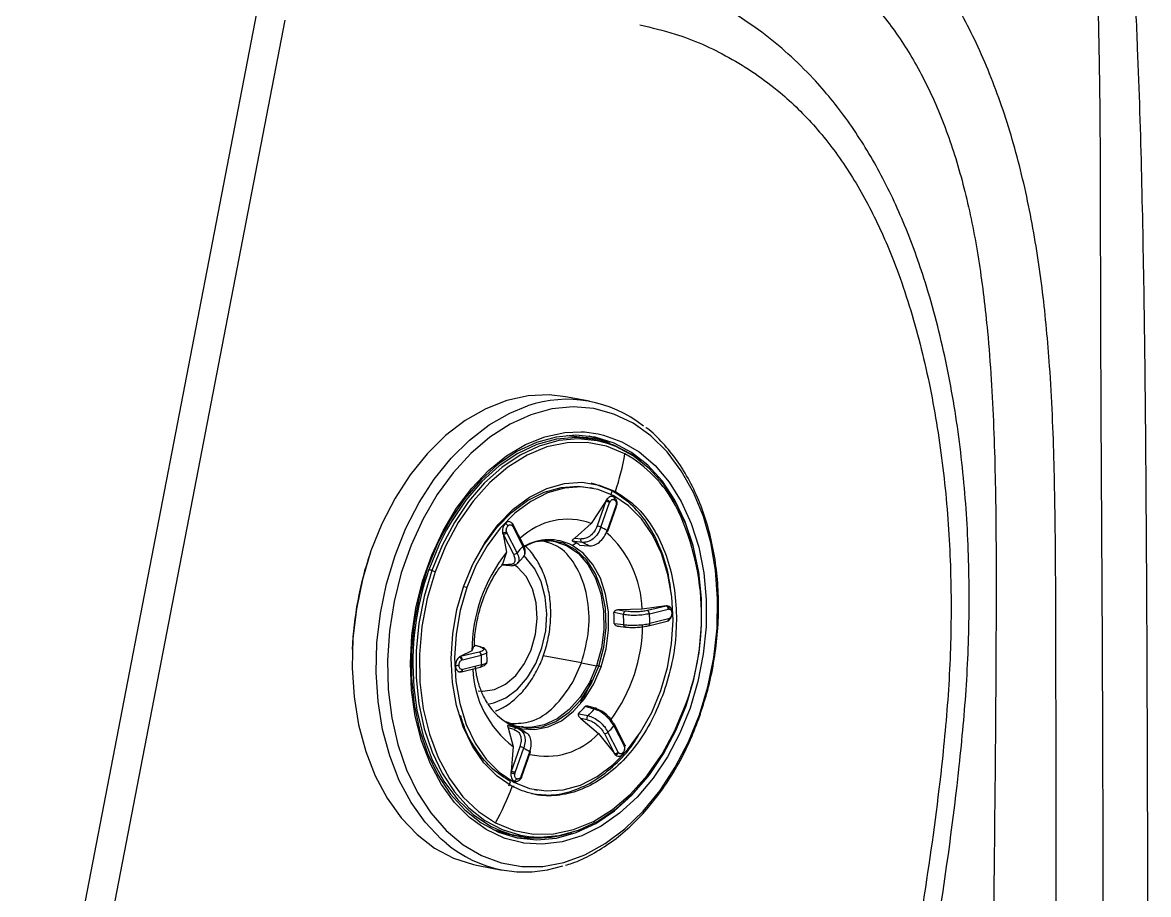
# Model space of a CAD drawing. Extents: x 939 to 1039, y 781 to 934.
# Drawn here: x 944.764 to 948.995, y 848.522 to 851.801 of the extents above; entities that cross this region are included whole.
import ezdxf

# ---------------------------------------------------------------- set-up
doc = ezdxf.new("R2010")
doc.units = 0
doc.header["$MEASUREMENT"] = 0
doc.layers.add('1', color=4, linetype='Continuous')

# ---------------------------------------------------------------- blocks, each defined once
blk = doc.blocks.new('Envoy')
at = {"layer": '1', "color": 3, "linetype": 'Continuous', "lineweight": 25}
for p, q in [((6.989, 52.6609), (6.1098, 48.1066)), ((6.2212, 48.0997), (7.0966, 52.6351)), ((8.24, 51.2025), (8.1498, 51.2192)), ((8.2604, 51.0595), (8.2283, 51.0658)), ((8.2558, 50.8742), (8.2435, 50.8768)), ((8.3381, 50.8629), (8.3256, 50.8652)), ((8.3017, 50.8264), (8.2472, 50.7428)), ((8.3022, 50.8263), (8.2697, 50.7335)), ((8.2837, 50.7286), (8.3162, 50.8214)), ((8.3017, 50.8264), (8.3022, 50.8263)), ((8.3367, 50.8381), (8.3311, 50.8426)), ((8.3397, 50.8088), (8.3072, 50.716)), ((8.3098, 50.7139), (8.3423, 50.8067)), ((7.9924, 50.6626), (7.9542, 50.738)), ((8.2472, 50.7428), (8.1851, 50.6881)), ((7.9157, 50.7026), (7.9285, 50.6347)), ((7.9157, 50.7026), (7.9162, 50.7025)), ((7.9162, 50.7025), (7.9544, 50.6272)), ((7.9681, 50.6326), (7.9299, 50.708)), ((7.9522, 50.7318), (7.9904, 50.6564)), ((7.993, 50.6554), (8.0226, 50.6684)), ((8.0888, 50.6786), (8.1036, 50.6768)), ((8.2128, 50.6715), (8.1772, 50.6758)), ((8.1851, 50.6881), (8.2089, 50.6852)), ((8.2035, 50.6618), (8.2375, 50.6584)), ((7.9285, 50.6347), (7.914, 50.5903)), ((7.9694, 50.5926), (7.9929, 50.6177)), ((7.9913, 50.6165), (7.9943, 50.6208)), ((7.9118, 50.5876), (7.9419, 50.5845)), ((7.914, 50.5903), (7.9366, 50.588)), ((7.763, 50.4902), (7.767, 50.505)), ((7.7796, 50.5026), (7.767, 50.505)), ((8.3682, 50.4006), (8.3324, 50.4077)), ((8.4381, 50.4211), (8.3511, 50.4182)), ((8.3511, 50.4182), (8.3752, 50.4134)), ((8.5284, 50.4326), (8.4381, 50.4211)), ((8.5289, 50.4324), (8.4582, 50.415)), ((8.4658, 50.4033), (8.5365, 50.4207)), ((8.5284, 50.4326), (8.5289, 50.4324)), ((8.3338, 50.3671), (8.3695, 50.3624)), ((8.3479, 50.3569), (8.3753, 50.3534)), ((8.4621, 50.358), (8.5328, 50.3754)), ((8.5377, 50.3843), (8.467, 50.367)), ((8.5343, 50.376), (8.5365, 50.377)), ((7.805, 50.2797), (7.7987, 50.2638)), ((7.8313, 50.2788), (7.8063, 50.285)), ((7.8284, 50.2789), (7.8069, 50.2843)), ((7.7987, 50.2638), (7.7545, 50.2422)), ((7.755, 50.2421), (7.7545, 50.2422)), ((7.8257, 50.2595), (7.755, 50.2421)), ((7.7627, 50.2304), (7.8334, 50.2478)), ((7.8558, 50.2211), (7.8544, 50.2615)), ((8.2106, 50.2186), (8.0666, 50.2446)), ((7.7561, 50.185), (7.7605, 50.1857)), ((7.759, 50.1851), (7.8297, 50.2024)), ((7.8346, 50.2114), (7.7639, 50.194)), ((8.1781, 50.146), (8.2106, 50.2186)), ((8.2105, 50.2187), (8.2673, 50.2079)), ((8.2654, 50.0475), (8.2358, 50.0554)), ((8.1994, 50.0276), (8.235, 50.0202)), ((8.2584, 50.0452), (8.2243, 50.0542)), ((7.9347, 49.983), (7.9685, 49.9739)), ((7.9578, 49.9851), (7.9348, 49.9939)), ((7.9351, 49.9739), (7.9535, 49.9037)), ((7.9578, 49.9678), (7.9351, 49.9739)), ((7.9685, 49.9739), (7.9851, 49.9642)), ((7.9938, 49.9763), (7.9741, 49.9793)), ((7.9917, 49.978), (7.9844, 49.9787)), ((8.2082, 50.01), (8.2742, 49.9529)), ((8.2322, 50.005), (8.2082, 50.01)), ((8.3323, 49.9821), (8.3705, 49.9067)), ((8.3725, 49.9129), (8.3343, 49.9883)), ((7.9988, 49.9588), (7.978, 49.9698)), ((8.0031, 49.9549), (7.9933, 49.9607)), ((8.2742, 49.9529), (8.3341, 49.8775)), ((8.2964, 49.9528), (8.3346, 49.8774)), ((8.3482, 49.8829), (8.31, 49.9583)), ((7.9535, 49.9037), (7.9462, 49.8109)), ((7.9792, 49.9036), (7.9467, 49.8108)), ((7.9607, 49.8059), (7.9932, 49.8987)), ((8.0167, 49.8861), (7.9842, 49.7934)), ((8.3744, 49.9082), (8.3727, 49.9125)), ((7.9868, 49.7912), (8.0193, 49.884)), ((8.3346, 49.8774), (8.3341, 49.8775)), ((7.9467, 49.8108), (7.9462, 49.8109)), ((7.9837, 49.7911), (7.9832, 49.79)), ((7.9849, 49.7868), (7.9868, 49.7912)), ((8.0329, 49.7423), (8.0453, 49.7403)), ((7.9508, 49.5714), (7.983, 49.5658)), ((7.8224, 49.4564), (7.9127, 49.4397))]:
    blk.add_line(p, q, dxfattribs=at)
at = {"layer": '1', "color": 3, "linetype": 'Continuous', "lineweight": 25, "flags": 128}
for points in [[(8.1498, 51.2192), (8.0893, 51.2262), (8.0096, 51.2227), (7.9296, 51.2054), (7.8504, 51.1743), (7.7733, 51.1301), (7.6997, 51.0733), (7.6305, 51.005), (7.5669, 50.9261), (7.51, 50.838), (7.4606, 50.7419), (7.4194, 50.6395), (7.3872, 50.5324), (7.3644, 50.4222), (7.3515, 50.3106), (7.3485, 50.1995), (7.3556, 50.0905), (7.3727, 49.9855), (7.3994, 49.886), (7.4353, 49.7936), (7.48, 49.7098), (7.5326, 49.636), (7.5924, 49.5732), (7.6584, 49.5224), (7.7296, 49.4845), (7.8048, 49.4601), (7.8224, 49.4564)], [(7.7013, 49.5403), (7.6827, 49.5564), (7.6229, 49.6192), (7.5703, 49.6931), (7.5256, 49.7769), (7.4896, 49.8692), (7.4629, 49.9687), (7.4459, 50.0738), (7.4388, 50.1827), (7.4417, 50.2938), (7.4547, 50.4054), (7.4775, 50.5156), (7.5097, 50.6228), (7.5508, 50.7252), (7.6003, 50.8212), (7.6572, 50.9093), (7.7208, 50.9882), (7.7899, 51.0566), (7.8636, 51.1133), (7.9406, 51.1575), (8.0076, 51.1847)], [(8.6533, 50.0228), (8.6851, 50.1292), (8.7075, 50.2387), (8.7198, 50.3495), (8.722, 50.4597), (8.7141, 50.5676), (8.6961, 50.6713), (8.6683, 50.7693), (8.6312, 50.8597), (8.5855, 50.9413), (8.5318, 51.0126), (8.471, 51.0725), (8.4042, 51.1199), (8.3324, 51.1542), (8.2568, 51.1747), (8.1787, 51.1811), (8.0993, 51.1733), (8.02, 51.1514), (7.942, 51.1159), (7.8666, 51.0671), (7.7951, 51.0061), (7.7287, 50.9338), (7.6683, 50.8513), (7.6151, 50.76), (7.5699, 50.6614), (7.5334, 50.5572), (7.5062, 50.449), (7.4889, 50.3386), (7.4816, 50.2279), (7.4844, 50.1186), (7.4975, 50.0126), (7.5204, 49.9115), (7.5529, 49.8171), (7.5944, 49.7309), (7.6442, 49.6543), (7.7016, 49.5886), (7.7655, 49.5348), (7.8349, 49.4939), (7.9088, 49.4665), (7.9858, 49.453), (8.0647, 49.4537), (8.1442, 49.4685), (8.223, 49.4973), (8.2999, 49.5396), (8.3734, 49.5945), (8.4426, 49.6614), (8.5061, 49.739), (8.563, 49.826), (8.6123, 49.9212), (8.6533, 50.0228)], [(7.923, 49.5588), (7.9193, 49.5602), (7.8522, 49.5921), (7.7899, 49.6368), (7.7335, 49.6936), (7.6841, 49.7614), (7.6426, 49.8391), (7.6097, 49.9252), (7.5859, 50.0182), (7.5718, 50.1165), (7.5674, 50.2182), (7.5731, 50.3217), (7.5885, 50.4249), (7.6135, 50.5262), (7.6476, 50.6236), (7.6902, 50.7155), (7.7406, 50.8002), (7.7978, 50.8761), (7.8608, 50.9421), (7.9285, 50.9967), (7.9997, 51.0392), (8.0731, 51.0687), (8.1474, 51.0847), (8.2092, 51.0875)], [(8.63, 50.66), (8.6299, 50.6603), (8.6001, 50.7493), (8.5613, 50.8301), (8.5143, 50.9014), (8.4597, 50.9616), (8.3988, 51.0098), (8.3326, 51.0451), (8.2624, 51.0667), (8.1895, 51.0743), (8.1151, 51.0677), (8.0408, 51.0471), (7.9679, 51.0128), (7.8978, 50.9655), (7.8317, 50.906), (7.7709, 50.8356), (7.7165, 50.7554), (7.6696, 50.6669), (7.631, 50.5719)], [(8.155, 51.073), (8.158, 51.073), (8.2283, 51.0658)], [(8.2092, 51.0875), (8.2213, 51.0869), (8.2737, 51.0798)], [(8.3188, 51.0429), (8.3005, 51.0511), (8.2398, 51.0706)], [(8.2737, 51.0798), (8.2934, 51.0753), (8.3626, 51.05), (8.4274, 51.0116), (8.4869, 50.9607), (8.5398, 50.8983), (8.5854, 50.8254), (8.6227, 50.7433), (8.6511, 50.6535), (8.6701, 50.5577), (8.6794, 50.4575), (8.6787, 50.3546), (8.6682, 50.2511), (8.6479, 50.1486), (8.6183, 50.049)], [(8.3076, 51.0435), (8.2701, 51.0532), (8.1983, 51.0607), (8.1251, 51.0542), (8.0519, 51.0339), (7.9801, 51.0002), (7.9111, 50.9536), (7.846, 50.8951), (7.7861, 50.8257), (7.7326, 50.7467), (7.6864, 50.6596), (7.6484, 50.5661)], [(8.3736, 51.0051), (8.3042, 51.0337), (8.2312, 51.0476), (8.1562, 51.0465), (8.0807, 51.0304), (8.0061, 50.9996), (7.9342, 50.9549), (7.8662, 50.897), (7.8036, 50.8272), (7.7476, 50.7469), (7.6995, 50.6577), (7.6601, 50.5615)], [(8.4333, 50.9765), (8.3974, 51.0028), (8.3319, 51.0377), (8.2624, 51.0591), (8.1901, 51.0666), (8.1165, 51.0601), (8.0429, 51.0397), (7.9707, 51.0057), (7.9013, 50.9589), (7.8358, 50.9), (7.7756, 50.8302), (7.7218, 50.7508), (7.7031, 50.7183)], [(8.6032, 50.0577), (8.6324, 50.156), (8.6521, 50.2571), (8.6619, 50.3594), (8.6618, 50.4607), (8.6518, 50.5592), (8.6319, 50.6532), (8.6026, 50.7407), (8.5644, 50.8203), (8.518, 50.8905), (8.4644, 50.9498), (8.4044, 50.9973), (8.3392, 51.032), (8.3076, 51.0435)], [(7.9499, 49.7541), (7.8935, 49.7923), (7.8433, 49.8431), (7.8005, 49.9054), (7.7661, 49.9776), (7.7411, 50.058), (7.7259, 50.1445), (7.7211, 50.2351), (7.7267, 50.3275), (7.7425, 50.4194), (7.7682, 50.5086), (7.8032, 50.5928), (7.8466, 50.6701), (7.8973, 50.7384), (7.9541, 50.7962), (8.0155, 50.842), (8.0801, 50.8746), (8.1463, 50.8933), (8.2125, 50.8976), (8.2769, 50.8873), (8.3381, 50.8629)], [(7.767, 50.505), (7.801, 50.5868), (7.8431, 50.6618), (7.8923, 50.7281), (7.9474, 50.7842), (8.0071, 50.8286), (8.0698, 50.8603), (8.134, 50.8784), (8.1982, 50.8826), (8.2435, 50.8768)], [(8.3324, 50.8463), (8.2731, 50.8701), (8.2106, 50.88), (8.1464, 50.8758), (8.0822, 50.8577), (8.0195, 50.826), (7.9599, 50.7816), (7.9048, 50.7256), (7.8556, 50.6593), (7.8135, 50.5843), (7.7796, 50.5026)], [(8.3256, 50.8652), (8.2644, 50.8897), (8.2463, 50.894)], [(8.5087, 50.1144), (8.5337, 50.2009), (8.5491, 50.2901), (8.5545, 50.3797), (8.5498, 50.4676), (8.5351, 50.5515), (8.5108, 50.6295), (8.4774, 50.6996), (8.4359, 50.76), (8.3872, 50.8093), (8.3324, 50.8463)], [(7.7031, 50.7183), (7.6753, 50.6632), (7.637, 50.5691)], [(8.2754, 50.206), (8.2947, 50.2777), (8.3033, 50.3515), (8.3008, 50.4242), (8.2874, 50.4926), (8.2636, 50.5538), (8.2304, 50.6049), (8.1894, 50.6439), (8.1423, 50.669), (8.0912, 50.679), (8.0383, 50.6737), (8.0206, 50.6685)], [(8.1036, 50.6768), (8.1108, 50.6755), (8.1567, 50.6593)], [(8.1567, 50.6593), (8.1987, 50.63), (8.2347, 50.589), (8.2632, 50.5377), (8.2831, 50.4783), (8.2937, 50.413), (8.2946, 50.3444), (8.2857, 50.2751), (8.2673, 50.2079)], [(8.2847, 50.2034), (8.3033, 50.2713), (8.3124, 50.3413), (8.3117, 50.4106), (8.3012, 50.4766), (8.2813, 50.5368), (8.2528, 50.5888), (8.2167, 50.6307), (8.1745, 50.6609)], [(7.8589, 50.0635), (7.8812, 50.0681), (7.9267, 50.0876), (7.9694, 50.1199), (8.0072, 50.1634), (8.0385, 50.2161), (8.0617, 50.2755), (8.0758, 50.3389), (8.0801, 50.4033), (8.0744, 50.4656), (8.059, 50.523), (8.0346, 50.5728), (8.0023, 50.6126), (7.9931, 50.6209)], [(7.631, 50.5719), (7.6014, 50.4721), (7.5814, 50.3693), (7.5713, 50.2655), (7.5714, 50.1626), (7.5817, 50.0625), (7.6019, 49.9671), (7.6316, 49.8782), (7.6704, 49.7973), (7.7175, 49.7261), (7.772, 49.6658), (7.8329, 49.6176), (7.8991, 49.5824), (7.9693, 49.5608), (8.0423, 49.5532), (8.1166, 49.5598), (8.1909, 49.5804), (8.2638, 49.6147), (8.334, 49.662), (8.4001, 49.7214), (8.4609, 49.7919), (8.4714, 49.806)], [(7.6484, 50.5661), (7.6192, 50.4678), (7.5995, 50.3666), (7.5896, 50.2644), (7.5897, 50.1631), (7.5998, 50.0646), (7.6197, 49.9706), (7.649, 49.883), (7.6872, 49.8034), (7.7336, 49.7333), (7.7872, 49.674), (7.8472, 49.6265), (7.9124, 49.5918), (7.9815, 49.5705), (8.013, 49.5655)], [(7.8222, 50.114), (7.8403, 50.1122), (7.8832, 50.1184), (7.9251, 50.1387), (7.9635, 50.1718), (7.9964, 50.2158), (8.0217, 50.2683), (8.0379, 50.326), (8.0442, 50.3858), (8.0402, 50.444), (8.026, 50.4974), (8.0026, 50.5428), (7.9713, 50.5775), (7.9561, 50.5886)], [(7.6601, 50.5615), (7.6303, 50.4602), (7.6107, 50.3558), (7.6017, 50.2505), (7.6034, 50.1465), (7.6159, 50.0458), (7.6389, 49.9505), (7.6718, 49.8625), (7.7141, 49.7837), (7.7649, 49.7156), (7.8231, 49.6596), (7.8876, 49.6169)], [(7.7796, 50.5026), (7.7546, 50.4161), (7.7393, 50.3269), (7.7338, 50.2372), (7.7385, 50.1494), (7.7532, 50.0654), (7.7775, 49.9874), (7.8109, 49.9174), (7.8524, 49.8569), (7.9012, 49.8076), (7.9559, 49.7706)], [(7.757, 50.185), (7.7584, 50.1849), (7.759, 50.1851)], [(7.9275, 49.9972), (7.958, 49.9829), (8.0092, 49.9728), (8.0621, 49.9782), (8.1145, 49.9987), (8.164, 50.0336), (8.2086, 50.0812), (8.2463, 50.1395), (8.2754, 50.206)], [(7.9392, 49.9885), (7.9859, 49.9713), (8.0353, 49.9677), (8.0856, 49.9778), (8.1348, 50.0012), (8.1809, 50.037), (8.2223, 50.084), (8.2574, 50.1401), (8.2847, 50.2034)], [(8.2673, 50.2079), (8.2402, 50.1453), (8.2055, 50.0898), (8.1645, 50.0435), (8.1188, 50.0083), (8.0701, 49.9854), (8.0203, 49.9758), (7.9938, 49.9763)], [(7.5807, 50.1267), (7.5922, 50.0414), (7.6158, 49.944), (7.6497, 49.8541), (7.6932, 49.7737), (7.7454, 49.7042), (7.8051, 49.6473), (7.8713, 49.604)], [(7.9559, 49.7706), (8.0152, 49.7469), (8.0777, 49.737), (8.1419, 49.7411), (8.2061, 49.7593), (8.2688, 49.7909), (8.3284, 49.8353), (8.3835, 49.8914), (8.4327, 49.9577), (8.4748, 50.0326), (8.5087, 50.1144)], [(7.8876, 49.6169), (7.957, 49.5883), (8.03, 49.5744), (8.105, 49.5755), (8.1806, 49.5916), (8.2551, 49.6224), (8.3271, 49.6671), (8.395, 49.725), (8.4576, 49.7948), (8.5136, 49.8751), (8.5617, 49.9643), (8.6011, 50.0605)], [(8.013, 49.5655), (8.0533, 49.5631), (8.1265, 49.5695), (8.1997, 49.5899), (8.2715, 49.6236), (8.3405, 49.6702), (8.4056, 49.7287), (8.4655, 49.7981), (8.519, 49.8771), (8.5652, 49.9641), (8.6032, 50.0577)], [(8.6183, 50.049), (8.5798, 49.9541), (8.5332, 49.8657), (8.4794, 49.7852), (8.4191, 49.7141), (8.3536, 49.6536), (8.284, 49.6049), (8.2116, 49.5689), (8.1376, 49.5461), (8.0633, 49.537), (7.9937, 49.5411)], [(7.9508, 49.5714), (7.9399, 49.5734), (7.8798, 49.5911)], [(7.9937, 49.5411), (7.9901, 49.5417), (7.923, 49.5588)], [(7.9632, 49.5624), (8.0101, 49.5591), (8.0435, 49.5603)]]:
    blk.add_lwpolyline(points, dxfattribs=at)
at = {"layer": '1', "color": 3, "linetype": 'Continuous', "lineweight": 25}
for centre, radius, start, end in [((8.1563, 50.7521), 0.4575, 51.1004, 108.9617), ((7.3663, 51.1812), 1.0226, 341.864, 350.0865), ((8.131, 50.578), 0.4912, 28.2125, 60.4031), ((7.3345, 51.1878), 1.0423, 341.0229, 341.9674), ((8.2901, 50.7697), 0.0578, 63.2327, 77.9682), ((7.8326, 51.0293), 0.5323, 339.4659, 339.8878), ((8.3386, 50.8049), 0.00409, 26.3278, 74.3714), ((7.724, 50.3927), 0.9379, 339.2549, 26.4347), ((7.9467, 50.737), 0.00756, 316.4726, 7.5127), ((7.9509, 50.7362), 0.00375, 29.8029, 64.9209), ((8.1584, 50.5004), 0.2581, 69.8648, 133.6951), ((8.2577, 50.6771), 0.0577, 63.2151, 77.9816), ((7.9173, 50.7198), 0.0172, 266.5476, 316.9651), ((8.1858, 50.5163), 0.2337, 58.6977, 65.246), ((8.0367, 50.4093), 0.4016, 1.6919, 48.3223), ((8.3081, 50.7173), 0.00375, 247.2948, 296.4518), ((8.3061, 50.7121), 0.00413, 26.5741, 74.1406), ((8.2932, 50.3505), 0.4304, 134.7051, 139.0521), ((7.9872, 50.6609), 0.00553, 305.9279, 18.0606), ((8.088, 50.4926), 0.1892, 62.7828, 119.3554), ((8.0693, 50.8788), 0.242, 295.7769, 300.0782), ((8.1009, 50.5011), 0.1907, 61.9386, 66.392), ((8.097, 50.4938), 0.199, 57.6359, 61.9545), ((8.1329, 50.4918), 0.1967, 57.8798, 66.0538), ((8.604, 50.2231), 1.2557, 161.0721, 177.8869), ((8.4023, 50.2607), 0.6036, 141.7113, 179.7021), ((7.9555, 50.6444), 0.0172, 266.5403, 316.9724), ((8.6366, 50.217), 1.0598, 160.593, 184.8863), ((7.6188, 50.4791), 0.0919, 71.2323, 78.5408), ((7.6124, 50.4567), 0.1152, 65.5369, 71.8135), ((7.8415, 50.3706), 0.4923, 359.5887, 4.3176), ((7.8663, 50.3644), 0.5032, 359.7787, 4.1328), ((8.4537, 50.4038), 0.0121, 357.8059, 68.2955), ((7.8774, 50.365), 0.5896, 0.1896, 3.7269), ((8.5244, 50.4212), 0.0121, 357.8077, 68.2924), ((7.8323, 50.3662), 0.6078, 323.6074, 359.6299), ((8.4599, 50.3653), 0.00733, 271.6373, 13.3857), ((8.53, 50.3828), 0.00793, 291.0623, 11.1343), ((7.7505, 50.2308), 0.0121, 357.8411, 68.2604), ((7.8212, 50.2482), 0.0121, 357.8284, 68.3053), ((8.429, 50.2498), 0.5957, 180.2002, 183.7016), ((7.7556, 50.1927), 0.00839, 293.6303, 8.5663), ((8.1905, 50.2125), 0.3893, 182.5009, 232.4925), ((7.8268, 50.2098), 0.00792, 291.043, 11.2013), ((8.2416, 50.0757), 0.1347, 75.4317, 78.9911), ((8.224, 50.007), 0.2055, 72.8203, 75.5091), ((8.0536, 50.1915), 0.2331, 212.5299, 240.5868), ((8.6008, 50.058), 0.00246, 351.6538, 82.786), ((7.9511, 50.2851), 0.3577, 313.9543, 319.794), ((7.9832, 50.2794), 0.3614, 314.1583, 319.5972), ((7.8178, 49.9003), 0.1501, 32.308, 36.0075), ((8.0092, 50.2624), 0.4277, 314.6853, 319.0606), ((8.3303, 49.986), 0.00439, 297.2658, 75.4911), ((8.0785, 50.134), 0.2666, 256.4588, 317.2254), ((8.2974, 49.97), 0.0172, 266.5452, 316.9811), ((7.9672, 49.8472), 0.0577, 63.2116, 77.9851), ((8.1149, 50.099), 0.2345, 238.7047, 245.2307), ((8.0156, 49.8822), 0.00412, 26.5314, 74.2786), ((8.3673, 49.9112), 0.00553, 305.927, 18.0599), ((8.3356, 49.8946), 0.0172, 266.5471, 316.9656), ((7.9358, 49.7589), 0.053, 70.2653, 78.1894), ((7.9369, 49.7594), 0.0522, 62.931, 71.2118), ((6.9638, 50.1215), 1.0399, 339.4503, 340.4011), ((7.6355, 49.8784), 0.338, 341.4149, 342.0753), ((7.9831, 49.7894), 0.00409, 26.3496, 74.3573), ((6.9093, 50.1438), 1.1112, 331.6927, 339.4726), ((7.9546, 49.9016), 0.1464, 267.2781, 271.0762), ((8.0496, 49.9495), 0.3888, 242.7042, 288.7003), ((7.9963, 49.8905), 0.4578, 229.8903, 288.3403)]:
    blk.add_arc(centre, radius, start, end, dxfattribs=at)
for points, knots in [([(10.341, 48.1016), (10.3408, 48.3057), (10.3403, 48.7152), (10.339, 49.3313), (10.3373, 49.9525), (10.3348, 50.5324), (10.3312, 51.0695), (10.3258, 51.5606), (10.3168, 52.049), (10.3041, 52.4633), (10.2883, 52.8017), (10.2718, 53.0671), (10.2508, 53.3237), (10.2251, 53.5671), (10.1948, 53.7936), (10.1607, 54.0008), (10.1231, 54.1874), (10.0782, 54.3711), (10.0254, 54.5422), (9.9646, 54.6875), (9.9021, 54.7972), (9.8389, 54.8838), (9.7755, 54.9576), (9.7332, 55.001), (9.7121, 55.0227)], [0, 0, 0, 0, 0.068309, 0.137075, 0.206246, 0.276269, 0.331207, 0.386162, 0.440963, 0.495564, 0.526744, 0.558148, 0.589771, 0.621541, 0.653371, 0.685212, 0.717039, 0.748846, 0.791233, 0.833469, 0.875471, 0.917174, 0.958684, 1, 1, 1, 1]), ([(9.5919, 54.8043), (9.6135, 54.7825), (9.6566, 54.739), (9.7214, 54.6654), (9.7859, 54.5802), (9.8494, 54.4743), (9.9105, 54.3368), (9.9671, 54.1622), (10.0185, 53.953), (10.0637, 53.7105), (10.1012, 53.4367), (10.1296, 53.1348), (10.1479, 52.8109), (10.158, 52.433), (10.16, 52.002), (10.1603, 51.5202), (10.1627, 51.0297), (10.1658, 50.5335), (10.168, 50.0389), (10.1696, 49.5486), (10.1707, 49.0636), (10.1715, 48.5811), (10.1719, 48.26), (10.1721, 48.1002)], [0, 0, 0, 0, 0.042385, 0.084642, 0.12654, 0.167944, 0.208873, 0.249712, 0.29046, 0.331024, 0.371393, 0.411668, 0.452054, 0.49273, 0.547948, 0.604056, 0.660956, 0.718424, 0.776322, 0.832603, 0.888575, 0.944583, 1, 1, 1, 1]), ([(9.9911, 48.0999), (9.9917, 48.3374), (9.9928, 48.8112), (9.9941, 49.5238), (9.9937, 50.1203), (9.9924, 50.6023), (9.9883, 50.9683), (9.9741, 51.306), (9.9457, 51.614), (9.9037, 51.8898), (9.8418, 52.1576), (9.759, 52.4083), (9.6571, 52.6328), (9.5401, 52.8259), (9.4128, 52.9872), (9.264, 53.1346), (9.094, 53.2621), (8.9044, 53.3673), (8.6812, 53.4589), (8.4248, 53.5288), (8.1351, 53.5724), (7.842, 53.5913), (7.6399, 53.5908), (7.5393, 53.5906)], [0, 0, 0, 0, 0.080368, 0.160323, 0.241149, 0.282246, 0.323462, 0.365116, 0.39684, 0.428977, 0.461485, 0.494313, 0.527257, 0.560078, 0.592687, 0.625067, 0.667922, 0.710446, 0.752663, 0.815325, 0.877326, 0.938903, 1, 1, 1, 1]), ([(8.1958, 53.2125), (8.2014, 53.2121), (8.3094, 53.2035), (8.4779, 53.1679), (8.7027, 53.1023), (8.8886, 53.023), (9.0525, 52.9267), (9.1938, 52.8155), (9.3128, 52.6949), (9.4216, 52.551), (9.5175, 52.3813), (9.5981, 52.1848), (9.6615, 51.9632), (9.7077, 51.7206), (9.7421, 51.4328), (9.7618, 51.1017), (9.7689, 50.7311), (9.7681, 50.1049), (9.7589, 49.2269), (9.7487, 48.475), (9.7436, 48.0996)], [0, 0, 0, 0, 0.004306, 0.082618, 0.134728, 0.186616, 0.237945, 0.275845, 0.313028, 0.349399, 0.385017, 0.420205, 0.455487, 0.491486, 0.52855, 0.579334, 0.63131, 0.684303, 0.842366, 1, 1, 1, 1]), ([(9.345, 48.0996), (9.3814, 48.288), (9.4546, 48.6676), (9.5554, 49.2443), (9.6225, 49.7354), (9.6601, 50.1386), (9.6703, 50.4492), (9.6616, 50.7615), (9.6318, 51.0712), (9.579, 51.3754), (9.5077, 51.6454), (9.422, 51.8798), (9.3269, 52.0786), (9.2138, 52.26), (9.0697, 52.4363), (8.893, 52.5949), (8.6853, 52.723), (8.538, 52.7978), (8.4584, 52.8236), (8.4527, 52.8255)], [0, 0, 0, 0, 0.101038, 0.203525, 0.308003, 0.361911, 0.417297, 0.473183, 0.529839, 0.587136, 0.645246, 0.689478, 0.734219, 0.779245, 0.824232, 0.883316, 0.940552, 0.995697, 1, 1, 1, 1]), ([(8.4295, 52.6175), (8.474, 52.6071), (8.5891, 52.5802), (8.7681, 52.5), (8.9451, 52.3809), (9.0925, 52.2361), (9.2113, 52.0791), (9.3132, 51.8993), (9.407, 51.6801), (9.4866, 51.4208), (9.548, 51.124), (9.5861, 50.8186), (9.6019, 50.5082), (9.5973, 50.1966), (9.5674, 49.8369), (9.514, 49.4322), (9.4388, 48.9834), (9.3535, 48.5401), (9.294, 48.2461), (9.2643, 48.0996)], [0, 0, 0, 0, 0.035386, 0.091565, 0.149316, 0.19348, 0.237994, 0.282603, 0.327117, 0.386074, 0.444553, 0.502564, 0.560039, 0.617022, 0.673199, 0.756022, 0.837841, 0.919152, 1, 1, 1, 1]), ([(8.6582, 50.0296), (8.6675, 50.0582), (8.6876, 50.12), (8.7084, 50.2189), (8.7223, 50.3238), (8.727, 50.4287), (8.7228, 50.5322), (8.7095, 50.6328), (8.6874, 50.7292), (8.6567, 50.82), (8.6178, 50.9039), (8.5712, 50.98), (8.5169, 51.0456), (8.4766, 51.087), (8.4532, 51.1031), (8.4517, 51.1041)], [0, 0, 0, 0, 0.071899, 0.155688, 0.239486, 0.323306, 0.407159, 0.491059, 0.57501, 0.659009, 0.743024, 0.826992, 0.910818, 0.994375, 1, 1, 1, 1]), ([(8.55, 50.464), (8.5457, 50.4969), (8.5368, 50.5668), (8.5038, 50.6628), (8.4567, 50.749), (8.3972, 50.8197), (8.3495, 50.85), (8.3256, 50.8652)], [0, 0, 0, 0, 0.182716, 0.387037, 0.591357, 0.795676, 1, 1, 1, 1]), ([(8.3381, 50.8629), (8.3619, 50.8477), (8.4097, 50.8174), (8.4691, 50.7467), (8.5165, 50.6606), (8.5495, 50.5606), (8.567, 50.451), (8.568, 50.3361), (8.5537, 50.2195), (8.5311, 50.1455), (8.5198, 50.1084)], [0, 0, 0, 0, 0.125002, 0.250001, 0.375001, 0.500001, 0.625001, 0.750001, 0.875001, 1, 1, 1, 1]), ([(8.3043, 50.8312), (8.3037, 50.8303), (8.3028, 50.8288), (8.302, 50.8271), (8.3017, 50.8264)], [0, 0, 0, 0, 0.559115, 1, 1, 1, 1]), ([(8.3022, 50.8263), (8.3025, 50.8272), (8.3031, 50.8289), (8.3039, 50.8305), (8.3043, 50.8312)], [0, 0, 0, 0, 0.559941, 1, 1, 1, 1]), ([(8.3311, 50.8426), (8.3289, 50.8435), (8.3245, 50.8453), (8.3171, 50.8435), (8.31, 50.8389), (8.3062, 50.8337), (8.3043, 50.8312)], [0, 0, 0, 0, 0.247388, 0.499867, 0.752241, 1, 1, 1, 1]), ([(8.3175, 50.8244), (8.3166, 50.8251), (8.3154, 50.8262), (8.3131, 50.8276), (8.3112, 50.8286), (8.3093, 50.8295), (8.3069, 50.8305), (8.3053, 50.8309), (8.3043, 50.8312)], [0, 0, 0, 0, 0.2398088, 0.3685011, 0.5000596, 0.6314651, 0.7600514, 1, 1, 1, 1]), ([(8.3175, 50.8244), (8.3172, 50.8239), (8.3167, 50.8229), (8.3163, 50.8218), (8.3162, 50.8214)], [0, 0, 0, 0, 0.559934, 1, 1, 1, 1]), ([(8.3175, 50.8244), (8.3187, 50.8263), (8.3211, 50.8301), (8.3258, 50.8328), (8.3302, 50.8334), (8.3326, 50.8323), (8.3338, 50.8318)], [0, 0, 0, 0, 0.28372, 0.562641, 0.780207, 1, 1, 1, 1]), ([(8.3336, 50.8406), (8.3321, 50.8416), (8.3291, 50.8437), (8.3256, 50.8443), (8.3238, 50.8446)], [0, 0, 0, 0, 0.4998088, 1, 1, 1, 1]), ([(8.3338, 50.8318), (8.3341, 50.8328), (8.3347, 50.835), (8.3345, 50.8382), (8.3334, 50.8411), (8.3318, 50.8421), (8.3311, 50.8426)], [0, 0, 0, 0, 0.221948, 0.4719, 0.737211, 1, 1, 1, 1]), ([(8.3338, 50.8318), (8.3352, 50.8308), (8.3381, 50.8289), (8.3405, 50.8236), (8.3414, 50.8177), (8.3409, 50.814), (8.3406, 50.8121)], [0, 0, 0, 0, 0.278061, 0.555694, 0.775242, 1, 1, 1, 1]), ([(8.3436, 50.8114), (8.3439, 50.8137), (8.3445, 50.8184), (8.3434, 50.8257), (8.3409, 50.8327), (8.338, 50.8363), (8.3366, 50.8382)], [0, 0, 0, 0, 0.240839, 0.487469, 0.740963, 1, 1, 1, 1]), ([(8.3397, 50.8088), (8.3399, 50.8094), (8.3403, 50.8105), (8.3405, 50.8116), (8.3406, 50.8121)], [0, 0, 0, 0, 0.559978, 1, 1, 1, 1]), ([(8.3406, 50.8118), (8.3404, 50.8108), (8.3402, 50.8098), (8.3399, 50.8088), (8.3398, 50.8087)], [0, 0, 0, 0, 0.958335, 1, 1, 1, 1]), ([(8.3406, 50.8121), (8.3414, 50.8119), (8.3427, 50.8116), (8.3433, 50.8114), (8.3438, 50.8114), (8.3436, 50.8114), (8.3436, 50.8114)], [0, 0, 0, 0, 0.478681, 0.735647, 0.997951, 1, 1, 1, 1]), ([(7.924, 50.7425), (7.9221, 50.7402), (7.9183, 50.7356), (7.9148, 50.726), (7.9133, 50.716), (7.9141, 50.71), (7.9145, 50.707)], [0, 0, 0, 0, 0.247395, 0.499859, 0.752285, 1, 1, 1, 1]), ([(7.9489, 50.7437), (7.9473, 50.7455), (7.9441, 50.7489), (7.9374, 50.7501), (7.9303, 50.7483), (7.9261, 50.7444), (7.924, 50.7425)], [0, 0, 0, 0, 0.247932, 0.500504, 0.752815, 1, 1, 1, 1]), ([(7.9342, 50.7335), (7.9337, 50.7343), (7.9326, 50.7361), (7.9301, 50.7388), (7.9271, 50.7412), (7.925, 50.7421), (7.924, 50.7425)], [0, 0, 0, 0, 0.221959, 0.47189, 0.737174, 1, 1, 1, 1]), ([(7.9288, 50.7108), (7.9283, 50.713), (7.9274, 50.7174), (7.9286, 50.7241), (7.9309, 50.7297), (7.9331, 50.7322), (7.9342, 50.7335)], [0, 0, 0, 0, 0.283711, 0.562551, 0.780193, 1, 1, 1, 1]), ([(7.9342, 50.7335), (7.9356, 50.7348), (7.9386, 50.7376), (7.9434, 50.7385), (7.9476, 50.7373), (7.9497, 50.7352), (7.9507, 50.7342)], [0, 0, 0, 0, 0.2780213, 0.5556721, 0.7752057, 1, 1, 1, 1]), ([(7.9507, 50.7342), (7.9513, 50.7352), (7.9522, 50.7368), (7.9525, 50.7389), (7.9524, 50.7403), (7.952, 50.7416), (7.951, 50.743), (7.9497, 50.7434), (7.9489, 50.7437)], [0, 0, 0, 0, 0.23982, 0.368597, 0.500011, 0.631391, 0.760229, 1, 1, 1, 1]), ([(7.9522, 50.7318), (7.9519, 50.7323), (7.9515, 50.7331), (7.9509, 50.7339), (7.9507, 50.7342)], [0, 0, 0, 0, 0.559983, 1, 1, 1, 1]), ([(8.2697, 50.7335), (8.2666, 50.7265), (8.2604, 50.7125), (8.2446, 50.6961), (8.2265, 50.6856), (8.2148, 50.6854), (8.2089, 50.6852)], [0, 0, 0, 0, 0.249689, 0.500131, 0.750519, 1, 1, 1, 1]), ([(7.9288, 50.7108), (7.9278, 50.7102), (7.9263, 50.7092), (7.9238, 50.7082), (7.9217, 50.7076), (7.9197, 50.7071), (7.9171, 50.7068), (7.9155, 50.7069), (7.9145, 50.707)], [0, 0, 0, 0, 0.23982, 0.368669, 0.49993, 0.631505, 0.760316, 1, 1, 1, 1]), ([(7.9145, 50.707), (7.9146, 50.7061), (7.915, 50.7046), (7.9155, 50.7032), (7.9157, 50.7026)], [0, 0, 0, 0, 0.559293, 1, 1, 1, 1]), ([(7.9162, 50.7025), (7.9158, 50.7033), (7.9152, 50.7048), (7.9147, 50.7063), (7.9145, 50.707)], [0, 0, 0, 0, 0.55999, 1, 1, 1, 1]), ([(7.9288, 50.7108), (7.9289, 50.7102), (7.9293, 50.7093), (7.9297, 50.7084), (7.9299, 50.708)], [0, 0, 0, 0, 0.559753, 1, 1, 1, 1]), ([(8.2837, 50.7286), (8.2801, 50.7203), (8.2728, 50.7038), (8.2545, 50.6844), (8.2335, 50.6719), (8.2197, 50.6717), (8.2128, 50.6715)], [0, 0, 0, 0, 0.250014, 0.500013, 0.750002, 1, 1, 1, 1]), ([(8.2375, 50.6584), (8.2441, 50.6587), (8.2573, 50.6593), (8.2781, 50.6719), (8.2963, 50.6913), (8.3036, 50.7078), (8.3072, 50.716)], [0, 0, 0, 0, 0.249986, 0.499961, 0.749969, 1, 1, 1, 1]), ([(7.8867, 50.0369), (7.8996, 50.0427), (7.9287, 50.0558), (7.97, 50.0893), (8.0096, 50.1336), (8.0431, 50.1869), (8.0692, 50.2465), (8.0869, 50.3106), (8.0957, 50.3766), (8.0951, 50.4425), (8.085, 50.5059), (8.0656, 50.565), (8.0368, 50.616), (8.0131, 50.647), (7.9989, 50.6579), (7.9989, 50.658)], [0, 0, 0, 0, 0.065314, 0.147614, 0.2314, 0.316053, 0.401018, 0.486049, 0.571172, 0.656484, 0.742082, 0.828037, 0.914178, 0.999867, 1, 1, 1, 1]), ([(7.991, 50.6176), (7.9927, 50.6189), (7.9977, 50.6228), (7.9984, 50.6366), (7.9931, 50.6498), (7.9904, 50.6564)], [0, 0, 0, 0, 0.198956, 0.59946, 1, 1, 1, 1]), ([(7.9956, 50.6227), (7.9961, 50.6234), (7.9986, 50.6268), (7.9996, 50.6357), (7.9984, 50.6486), (7.9944, 50.658), (7.9923, 50.6627)], [0, 0, 0, 0, 0.078858, 0.387686, 0.693883, 1, 1, 1, 1]), ([(8.0226, 50.6684), (8.0245, 50.6692), (8.0409, 50.6766), (8.0639, 50.68), (8.0839, 50.6777), (8.0903, 50.6769)], [0, 0, 0, 0, 0.08389, 0.709094, 1, 1, 1, 1]), ([(8.2106, 50.2186), (8.2217, 50.2601), (8.244, 50.3431), (8.236, 50.4714), (8.1971, 50.5795), (8.1379, 50.6543), (8.0884, 50.67), (8.0678, 50.6766)], [0, 0, 0, 0, 0.211954, 0.423908, 0.635862, 0.847817, 1, 1, 1, 1]), ([(8.1851, 50.6881), (8.1833, 50.6869), (8.1799, 50.6845), (8.1771, 50.6814), (8.1758, 50.6791), (8.1756, 50.6777), (8.176, 50.6766), (8.1768, 50.6761), (8.1772, 50.6758)], [0, 0, 0, 0, 0.301038, 0.579249, 0.707623, 0.815327, 0.909385, 1, 1, 1, 1]), ([(8.2128, 50.6715), (8.2123, 50.6718), (8.2115, 50.6723), (8.21, 50.674), (8.2088, 50.6769), (8.2083, 50.6803), (8.2084, 50.6832), (8.2088, 50.6846), (8.2089, 50.6852)], [0, 0, 0, 0, 0.124745, 0.249433, 0.499986, 0.750588, 0.875219, 1, 1, 1, 1]), ([(7.9544, 50.6272), (7.9568, 50.6215), (7.9614, 50.6101), (7.9596, 50.5968), (7.9515, 50.5882), (7.9416, 50.5881), (7.9366, 50.588)], [0, 0, 0, 0, 0.249701, 0.500133, 0.7505, 1, 1, 1, 1]), ([(7.9681, 50.6326), (7.9707, 50.626), (7.9761, 50.6128), (7.9756, 50.5994), (7.9707, 50.5955), (7.9693, 50.5944)], [0, 0, 0, 0, 0.415111, 0.830189, 1, 1, 1, 1]), ([(7.8084, 50.2796), (7.8083, 50.2866), (7.8081, 50.3138), (7.815, 50.3633), (7.8289, 50.4247), (7.8495, 50.4829), (7.875, 50.5343), (7.8964, 50.569), (7.9086, 50.5829), (7.911, 50.5856)], [0, 0, 0, 0, 0.062734, 0.242592, 0.423027, 0.603037, 0.781638, 0.958355, 1, 1, 1, 1]), ([(7.914, 50.5903), (7.9133, 50.5895), (7.9121, 50.5878), (7.9115, 50.5872), (7.9116, 50.5875), (7.912, 50.5881), (7.9127, 50.5891), (7.9135, 50.5901), (7.9139, 50.5906)], [0, 0, 0, 0, 0.300999, 0.579257, 0.707576, 0.815295, 0.909408, 1, 1, 1, 1]), ([(7.9418, 50.5845), (7.9408, 50.5847), (7.9393, 50.585), (7.9376, 50.5865), (7.9369, 50.5875), (7.9366, 50.588)], [0, 0, 0, 0, 0.498612, 0.749013, 1, 1, 1, 1]), ([(7.9417, 50.5842), (7.9447, 50.5841), (7.9507, 50.5838), (7.9586, 50.5857), (7.9654, 50.589), (7.9687, 50.5924), (7.9703, 50.594)], [0, 0, 0, 0, 0.251505, 0.502065, 0.751705, 1, 1, 1, 1]), ([(8.3511, 50.4182), (8.3487, 50.418), (8.344, 50.4178), (8.3388, 50.4158), (8.3354, 50.4136), (8.3336, 50.4118), (8.3325, 50.4098), (8.3324, 50.4084), (8.3324, 50.4077)], [0, 0, 0, 0, 0.30089, 0.579306, 0.707544, 0.815258, 0.909387, 1, 1, 1, 1]), ([(8.3691, 50.4066), (8.3688, 50.4056), (8.3682, 50.4036), (8.3682, 50.4016), (8.3682, 50.4006)], [0, 0, 0, 0, 0.51938, 1, 1, 1, 1]), ([(8.4658, 50.4033), (8.4587, 50.4019), (8.4445, 50.399), (8.4175, 50.397), (8.3902, 50.3972), (8.3755, 50.3995), (8.3682, 50.4006)], [0, 0, 0, 0, 0.250023, 0.5000419, 0.7500147, 1, 1, 1, 1]), ([(8.3752, 50.4134), (8.3746, 50.4132), (8.3734, 50.4128), (8.3717, 50.4113), (8.3701, 50.4092), (8.3694, 50.4074), (8.3691, 50.4066)], [0, 0, 0, 0, 0.231454, 0.480296, 0.739444, 1, 1, 1, 1]), ([(8.4582, 50.415), (8.4522, 50.4138), (8.4401, 50.4114), (8.417, 50.4101), (8.3938, 50.4105), (8.3814, 50.4125), (8.3752, 50.4134)], [0, 0, 0, 0, 0.249691, 0.500104, 0.750513, 1, 1, 1, 1]), ([(8.5327, 50.4329), (8.5319, 50.4329), (8.5305, 50.4329), (8.529, 50.4327), (8.5284, 50.4326)], [0, 0, 0, 0, 0.559251, 1, 1, 1, 1]), ([(8.5289, 50.4324), (8.5296, 50.4326), (8.5309, 50.4329), (8.5322, 50.4329), (8.5327, 50.4329)], [0, 0, 0, 0, 0.5598131, 1, 1, 1, 1]), ([(8.5511, 50.4086), (8.5509, 50.4118), (8.5503, 50.4182), (8.5462, 50.426), (8.5403, 50.4315), (8.5352, 50.4324), (8.5327, 50.4329)], [0, 0, 0, 0, 0.247399, 0.49985, 0.752311, 1, 1, 1, 1]), ([(8.5327, 50.4329), (8.5336, 50.4325), (8.535, 50.432), (8.5366, 50.4304), (8.5376, 50.4288), (8.5384, 50.4269), (8.539, 50.4244), (8.539, 50.4223), (8.5389, 50.421)], [0, 0, 0, 0, 0.23974, 0.368632, 0.499989, 0.631386, 0.760188, 1, 1, 1, 1]), ([(8.5389, 50.421), (8.5385, 50.421), (8.5377, 50.421), (8.5369, 50.4208), (8.5365, 50.4207)], [0, 0, 0, 0, 0.55958, 1, 1, 1, 1]), ([(8.5389, 50.421), (8.5406, 50.4207), (8.5439, 50.4201), (8.5474, 50.4161), (8.5495, 50.4111), (8.5497, 50.4075), (8.5498, 50.4057)], [0, 0, 0, 0, 0.283712, 0.562563, 0.780134, 1, 1, 1, 1]), ([(8.54, 50.3806), (8.5406, 50.381), (8.5436, 50.383), (8.5474, 50.3893), (8.5509, 50.3987), (8.5511, 50.4053), (8.5511, 50.4086)], [0, 0, 0, 0, 0.0717123, 0.3834119, 0.6949337, 1, 1, 1, 1]), ([(8.5498, 50.4057), (8.5498, 50.4033), (8.5497, 50.3986), (8.5473, 50.3924), (8.544, 50.3878), (8.5414, 50.3861), (8.5401, 50.3853)], [0, 0, 0, 0, 0.278024, 0.555648, 0.775185, 1, 1, 1, 1]), ([(8.5511, 50.4086), (8.5518, 50.4084), (8.553, 50.4079), (8.5531, 50.4071), (8.552, 50.4063), (8.5505, 50.4059), (8.5498, 50.4057)], [0, 0, 0, 0, 0.262824, 0.528096, 0.778049, 1, 1, 1, 1]), ([(8.3338, 50.3671), (8.3339, 50.3663), (8.334, 50.3648), (8.3352, 50.3628), (8.3372, 50.3609), (8.3407, 50.3587), (8.3461, 50.3567), (8.3508, 50.3565), (8.3532, 50.3565)], [0, 0, 0, 0, 0.090587, 0.184564, 0.292378, 0.420598, 0.698904, 1, 1, 1, 1]), ([(8.3695, 50.3624), (8.3768, 50.3617), (8.3914, 50.3604), (8.4187, 50.3606), (8.4458, 50.3626), (8.46, 50.3655), (8.467, 50.367)], [0, 0, 0, 0, 0.249955, 0.499953, 0.749985, 1, 1, 1, 1]), ([(8.3772, 50.3534), (8.3767, 50.3533), (8.3758, 50.3532), (8.3739, 50.3537), (8.3719, 50.3552), (8.3704, 50.3578), (8.3696, 50.3603), (8.3695, 50.3617), (8.3695, 50.3624)], [0, 0, 0, 0, 0.124666, 0.249292, 0.499981, 0.750576, 0.875212, 1, 1, 1, 1]), ([(8.3772, 50.3534), (8.3834, 50.3528), (8.3958, 50.3517), (8.4191, 50.3522), (8.4421, 50.3542), (8.4541, 50.3567), (8.4601, 50.3579)], [0, 0, 0, 0, 0.249748, 0.500187, 0.750553, 1, 1, 1, 1]), ([(8.5347, 50.3768), (8.5356, 50.3768), (8.5369, 50.3768), (8.5384, 50.3777), (8.5393, 50.3787), (8.54, 50.3801), (8.5405, 50.3822), (8.5403, 50.3841), (8.5401, 50.3853)], [0, 0, 0, 0, 0.239822, 0.368542, 0.500045, 0.631403, 0.760202, 1, 1, 1, 1]), ([(8.5377, 50.3843), (8.5382, 50.3845), (8.539, 50.3847), (8.5398, 50.3851), (8.5401, 50.3853)], [0, 0, 0, 0, 0.559991, 1, 1, 1, 1]), ([(7.8284, 50.2789), (7.8328, 50.2775), (7.8417, 50.2747), (7.8449, 50.2693), (7.8402, 50.2639), (7.8306, 50.2609), (7.8257, 50.2595)], [0, 0, 0, 0, 0.249724, 0.500203, 0.750556, 1, 1, 1, 1]), ([(7.8542, 50.2593), (7.8539, 50.2611), (7.8534, 50.2647), (7.8491, 50.27), (7.8423, 50.2748), (7.8358, 50.2772), (7.8326, 50.2783)], [0, 0, 0, 0, 0.250161, 0.500958, 0.751129, 1, 1, 1, 1]), ([(7.7512, 50.2406), (7.7492, 50.2391), (7.7452, 50.2359), (7.7404, 50.2278), (7.7372, 50.2182), (7.7371, 50.2116), (7.737, 50.2084)], [0, 0, 0, 0, 0.247933, 0.500475, 0.752837, 1, 1, 1, 1]), ([(7.7506, 50.2091), (7.7506, 50.2114), (7.7507, 50.2161), (7.7531, 50.2223), (7.7564, 50.2269), (7.759, 50.2286), (7.7603, 50.2295)], [0, 0, 0, 0, 0.278034, 0.555657, 0.775192, 1, 1, 1, 1]), ([(7.7545, 50.2422), (7.7539, 50.242), (7.7528, 50.2416), (7.7517, 50.2409), (7.7512, 50.2406)], [0, 0, 0, 0, 0.560354, 1, 1, 1, 1]), ([(7.7512, 50.2406), (7.7519, 50.241), (7.7532, 50.2416), (7.7545, 50.2419), (7.755, 50.2421)], [0, 0, 0, 0, 0.560157, 1, 1, 1, 1]), ([(7.7603, 50.2295), (7.7599, 50.2307), (7.7594, 50.2326), (7.7581, 50.235), (7.7569, 50.2367), (7.7555, 50.2382), (7.7536, 50.2398), (7.7521, 50.2403), (7.7512, 50.2406)], [0, 0, 0, 0, 0.239848, 0.368517, 0.499937, 0.631405, 0.760051, 1, 1, 1, 1]), ([(7.7627, 50.2304), (7.7622, 50.2302), (7.7614, 50.23), (7.7606, 50.2296), (7.7603, 50.2295)], [0, 0, 0, 0, 0.56, 1, 1, 1, 1]), ([(7.854, 50.2594), (7.8542, 50.2592), (7.8558, 50.2571), (7.8498, 50.2528), (7.8388, 50.2494), (7.8334, 50.2478)], [0, 0, 0, 0, 0.04174, 0.52087, 1, 1, 1, 1]), ([(7.7506, 50.2091), (7.7497, 50.2089), (7.7479, 50.2085), (7.7444, 50.2082), (7.7405, 50.2081), (7.7382, 50.2083), (7.737, 50.2084)], [0, 0, 0, 0, 0.222119, 0.471811, 0.737081, 1, 1, 1, 1]), ([(7.737, 50.2084), (7.7373, 50.2052), (7.7379, 50.1988), (7.7417, 50.191), (7.7469, 50.1856), (7.7511, 50.1849), (7.7531, 50.1845)], [0, 0, 0, 0, 0.247391, 0.499841, 0.752297, 1, 1, 1, 1]), ([(7.7463, 50.1868), (7.7478, 50.1862), (7.751, 50.1849), (7.7544, 50.1849), (7.7562, 50.185)], [0, 0, 0, 0, 0.499918, 1, 1, 1, 1]), ([(7.7615, 50.1937), (7.7598, 50.194), (7.7565, 50.1946), (7.753, 50.1986), (7.7509, 50.2036), (7.7507, 50.2072), (7.7506, 50.2091)], [0, 0, 0, 0, 0.283714, 0.562568, 0.780134, 1, 1, 1, 1]), ([(7.7615, 50.1937), (7.7612, 50.1924), (7.7609, 50.1904), (7.7597, 50.1882), (7.7586, 50.1867), (7.7573, 50.1855), (7.7555, 50.1845), (7.754, 50.1845), (7.7531, 50.1845)], [0, 0, 0, 0, 0.23986, 0.368591, 0.5001, 0.631458, 0.760316, 1, 1, 1, 1]), ([(7.757, 50.185), (7.7562, 50.1848), (7.755, 50.1845), (7.7537, 50.1845), (7.7531, 50.1845)], [0, 0, 0, 0, 0.56032, 1, 1, 1, 1]), ([(7.7615, 50.1937), (7.7619, 50.1937), (7.7627, 50.1937), (7.7635, 50.1939), (7.7639, 50.194)], [0, 0, 0, 0, 0.5595789, 1, 1, 1, 1]), ([(7.8572, 50.0668), (7.8519, 50.0753), (7.8407, 50.0933), (7.8255, 50.1341), (7.8152, 50.1723), (7.8128, 50.1977), (7.8121, 50.2044)], [0, 0, 0, 0, 0.272831, 0.581895, 0.89047, 1, 1, 1, 1]), ([(7.8307, 50.203), (7.8344, 50.2043), (7.8419, 50.2068), (7.8498, 50.212), (7.8546, 50.2172), (7.8549, 50.2205), (7.8551, 50.2219)], [0, 0, 0, 0, 0.261779, 0.525474, 0.792051, 1, 1, 1, 1]), ([(7.8346, 50.2114), (7.8401, 50.2131), (7.8511, 50.2164), (7.8571, 50.2209), (7.8553, 50.2229), (7.8551, 50.2231)], [0, 0, 0, 0, 0.470309, 0.940562, 1, 1, 1, 1]), ([(7.9463, 49.9907), (7.9712, 49.9912), (8.0264, 49.9925), (8.1112, 50.0474), (8.1558, 50.1131), (8.1781, 50.146)], [0, 0, 0, 0, 0.290981, 0.645492, 1, 1, 1, 1]), ([(8.2483, 50.1537), (8.2451, 50.145), (8.2334, 50.1141), (8.2169, 50.0869), (8.205, 50.0674)], [0, 0, 0, 0, 0.279653, 1, 1, 1, 1]), ([(8.5198, 50.1084), (8.5057, 50.0729), (8.4775, 50.0018), (8.4185, 49.9091), (8.35, 49.8311), (8.2733, 49.7716), (8.1917, 49.7327), (8.1084, 49.7162), (8.0259, 49.721), (7.9752, 49.7431), (7.9499, 49.7541)], [0, 0, 0, 0, 0.125001, 0.25, 0.375001, 0.5, 0.624999, 0.750001, 0.874998, 1, 1, 1, 1]), ([(8.2359, 50.0555), (8.2351, 50.0557), (8.2334, 50.0563), (8.2306, 50.0565), (8.228, 50.0564), (8.2258, 50.0556), (8.2248, 50.0547), (8.2243, 50.0542)], [0, 0, 0, 0, 0.191686, 0.438114, 0.645175, 0.826022, 1, 1, 1, 1]), ([(7.9434, 49.7727), (7.9202, 49.7873), (7.8738, 49.8167), (7.8167, 49.8858), (7.7762, 49.9545), (7.7611, 50.0043), (7.756, 50.0213)], [0, 0, 0, 0, 0.284116, 0.568242, 0.852362, 1, 1, 1, 1]), ([(8.1994, 50.0276), (8.199, 50.0272), (8.1982, 50.0262), (8.1979, 50.0242), (8.1983, 50.022), (8.1998, 50.0187), (8.2028, 50.0144), (8.2064, 50.0115), (8.2082, 50.01)], [0, 0, 0, 0, 0.090542, 0.184597, 0.292312, 0.420626, 0.698957, 1, 1, 1, 1]), ([(8.2322, 50.005), (8.232, 50.0056), (8.2316, 50.0067), (8.2312, 50.0094), (8.2314, 50.0129), (8.2325, 50.0163), (8.2338, 50.0187), (8.2346, 50.0197), (8.235, 50.0202)], [0, 0, 0, 0, 0.1247217, 0.2493585, 0.4999637, 0.7505977, 0.8751128, 1, 1, 1, 1]), ([(8.235, 50.0202), (8.242, 50.018), (8.2559, 50.0138), (8.2779, 49.9985), (8.2975, 49.9791), (8.3058, 49.9652), (8.31, 49.9583)], [0, 0, 0, 0, 0.249978, 0.499967, 0.749969, 1, 1, 1, 1]), ([(8.269, 50.0443), (8.2684, 50.0453), (8.2676, 50.0467), (8.2658, 50.0477), (8.2643, 50.0481), (8.2627, 50.048), (8.2607, 50.0473), (8.2593, 50.046), (8.2584, 50.0452)], [0, 0, 0, 0, 0.238726, 0.36801, 0.499976, 0.632141, 0.761181, 1, 1, 1, 1]), ([(8.3323, 49.9821), (8.3282, 49.989), (8.3199, 50.0029), (8.3002, 50.0223), (8.2785, 50.0379), (8.2651, 50.0427), (8.2584, 50.0452)], [0, 0, 0, 0, 0.250027, 0.500024, 0.750043, 1, 1, 1, 1]), ([(8.3314, 49.9902), (8.3279, 49.9962), (8.3209, 50.008), (8.3044, 50.0247), (8.2861, 50.0381), (8.2747, 50.0423), (8.269, 50.0443)], [0, 0, 0, 0, 0.249712, 0.500148, 0.750524, 1, 1, 1, 1]), ([(8.6511, 50.0087), (8.6521, 50.0109), (8.6549, 50.0176), (8.6569, 50.0248), (8.6582, 50.0296)], [0, 0, 0, 0, 0.327323, 1, 1, 1, 1]), ([(7.9348, 49.9939), (7.9333, 49.9943), (7.9305, 49.9952), (7.928, 49.9972), (7.9268, 49.9982)], [0, 0, 0, 0, 0.51919, 1, 1, 1, 1]), ([(7.9347, 49.983), (7.9343, 49.9832), (7.9334, 49.9837), (7.9326, 49.9837), (7.9322, 49.9832), (7.9322, 49.9817), (7.9329, 49.9788), (7.9343, 49.9756), (7.9351, 49.9739)], [0, 0, 0, 0, 0.090646, 0.184642, 0.292362, 0.420692, 0.698959, 1, 1, 1, 1]), ([(7.9578, 49.9678), (7.9581, 49.9684), (7.9587, 49.9697), (7.9603, 49.9718), (7.9626, 49.9738), (7.9652, 49.9746), (7.9672, 49.9745), (7.9681, 49.9741), (7.9685, 49.9739)], [0, 0, 0, 0, 0.124791, 0.249536, 0.500124, 0.750588, 0.875261, 1, 1, 1, 1]), ([(8.1498, 49.4578), (8.1584, 49.4602), (8.1925, 49.4697), (8.2508, 49.4985), (8.3233, 49.5437), (8.3924, 49.6006), (8.4571, 49.6674), (8.5166, 49.7433), (8.5697, 49.8274), (8.6156, 49.9159), (8.6396, 49.9785), (8.6511, 50.0087)], [0, 0, 0, 0, 0.0404483, 0.1601756, 0.280512, 0.4013499, 0.5225405, 0.6439297, 0.7654102, 0.886906, 1, 1, 1, 1]), ([(8.2322, 50.005), (8.2381, 50.0032), (8.25, 49.9996), (8.2689, 49.9867), (8.2857, 49.9705), (8.2928, 49.9587), (8.2964, 49.9528)], [0, 0, 0, 0, 0.249723, 0.500201, 0.750559, 1, 1, 1, 1]), ([(7.9578, 49.9678), (7.9628, 49.9656), (7.9729, 49.9611), (7.9818, 49.9453), (7.9848, 49.9253), (7.981, 49.9108), (7.9792, 49.9036)], [0, 0, 0, 0, 0.24976, 0.50022, 0.750565, 1, 1, 1, 1]), ([(7.9851, 49.9642), (7.989, 49.9588), (7.9969, 49.9481), (7.9998, 49.9241), (7.9954, 49.9071), (7.9932, 49.8987)], [0, 0, 0, 0, 0.33331, 0.666638, 1, 1, 1, 1]), ([(8.0167, 49.8861), (8.019, 49.8947), (8.0234, 49.9117), (8.02, 49.9348), (8.0126, 49.9502), (8.0051, 49.9539), (8.0031, 49.9549)], [0, 0, 0, 0, 0.296491, 0.592952, 0.88939, 1, 1, 1, 1]), ([(8.0231, 49.7274), (8.0473, 49.7243), (8.0986, 49.7176), (8.1793, 49.7354), (8.261, 49.7737), (8.337, 49.834), (8.3928, 49.893), (8.4183, 49.9356), (8.425, 49.9468)], [0, 0, 0, 0, 0.170314, 0.3608, 0.551282, 0.741764, 0.932247, 1, 1, 1, 1]), ([(8.3642, 49.8745), (8.366, 49.8768), (8.3699, 49.8814), (8.3729, 49.891), (8.374, 49.8984), (8.3732, 49.9021), (8.3731, 49.9026)], [0, 0, 0, 0, 0.312129, 0.630643, 0.94911, 1, 1, 1, 1]), ([(8.3716, 49.9039), (8.3721, 49.9017), (8.373, 49.8973), (8.3718, 49.8906), (8.3695, 49.885), (8.3673, 49.8825), (8.3662, 49.8813)], [0, 0, 0, 0, 0.2837246, 0.5626169, 0.780175, 1, 1, 1, 1]), ([(8.3716, 49.9039), (8.3715, 49.9045), (8.3711, 49.9055), (8.3707, 49.9063), (8.3705, 49.9067)], [0, 0, 0, 0, 0.559782, 1, 1, 1, 1]), ([(8.3714, 49.9104), (8.372, 49.9102), (8.3733, 49.9099), (8.3738, 49.9092), (8.3741, 49.9088)], [0, 0, 0, 0, 0.482392, 1, 1, 1, 1]), ([(8.3741, 49.9088), (8.3743, 49.9085), (8.3746, 49.9078), (8.3741, 49.9065), (8.3732, 49.9052), (8.3721, 49.9043), (8.3716, 49.9039)], [0, 0, 0, 0, 0.259627, 0.517971, 0.766951, 1, 1, 1, 1]), ([(8.3341, 49.8775), (8.3346, 49.8768), (8.3355, 49.8754), (8.3365, 49.8742), (8.337, 49.8737)], [0, 0, 0, 0, 0.560383, 1, 1, 1, 1]), ([(8.337, 49.8737), (8.3365, 49.8743), (8.3356, 49.8755), (8.3349, 49.8768), (8.3346, 49.8774)], [0, 0, 0, 0, 0.560176, 1, 1, 1, 1]), ([(8.337, 49.8737), (8.338, 49.8736), (8.3395, 49.8736), (8.3419, 49.8743), (8.3438, 49.8751), (8.3456, 49.8763), (8.3478, 49.878), (8.3489, 49.8795), (8.3497, 49.8805)], [0, 0, 0, 0, 0.239684, 0.368627, 0.500035, 0.631535, 0.760141, 1, 1, 1, 1]), ([(8.337, 49.8737), (8.339, 49.8719), (8.3431, 49.8682), (8.3505, 49.8669), (8.3579, 49.8687), (8.3621, 49.8725), (8.3642, 49.8745)], [0, 0, 0, 0, 0.247911, 0.500492, 0.752884, 1, 1, 1, 1]), ([(8.3482, 49.8829), (8.3485, 49.8824), (8.3489, 49.8816), (8.3495, 49.8808), (8.3497, 49.8805)], [0, 0, 0, 0, 0.559951, 1, 1, 1, 1]), ([(8.3662, 49.8813), (8.3648, 49.8799), (8.3618, 49.8771), (8.357, 49.8762), (8.3528, 49.8774), (8.3507, 49.8795), (8.3497, 49.8805)], [0, 0, 0, 0, 0.278028, 0.555677, 0.775215, 1, 1, 1, 1]), ([(8.3642, 49.8745), (8.3649, 49.8746), (8.3664, 49.8748), (8.3673, 49.8765), (8.3673, 49.8787), (8.3666, 49.8804), (8.3662, 49.8813)], [0, 0, 0, 0, 0.2628, 0.528127, 0.778066, 1, 1, 1, 1]), ([(7.9452, 49.8056), (7.9451, 49.8023), (7.9447, 49.7956), (7.9469, 49.7862), (7.951, 49.7784), (7.9551, 49.7757), (7.9571, 49.7743)], [0, 0, 0, 0, 0.24794, 0.500487, 0.752847, 1, 1, 1, 1]), ([(7.9462, 49.8109), (7.946, 49.8099), (7.9456, 49.8082), (7.9453, 49.8064), (7.9452, 49.8056)], [0, 0, 0, 0, 0.56064, 1, 1, 1, 1]), ([(7.9452, 49.8056), (7.9455, 49.8066), (7.9459, 49.8084), (7.9464, 49.8101), (7.9467, 49.8108)], [0, 0, 0, 0, 0.559849, 1, 1, 1, 1]), ([(7.9452, 49.8056), (7.9462, 49.8054), (7.9478, 49.8051), (7.9503, 49.8046), (7.9517, 49.8043), (7.9524, 49.8042)], [0, 0, 0, 0, 0.479606, 0.7373, 1, 1, 1, 1]), ([(7.9524, 49.8042), (7.9531, 49.804), (7.9545, 49.8037), (7.9565, 49.8033), (7.9583, 49.8029), (7.9593, 49.8027), (7.9598, 49.8026)], [0, 0, 0, 0, 0.262165, 0.519545, 0.766409, 1, 1, 1, 1]), ([(7.9666, 49.783), (7.9652, 49.7839), (7.9623, 49.7858), (7.9599, 49.7912), (7.959, 49.797), (7.9595, 49.8007), (7.9598, 49.8026)], [0, 0, 0, 0, 0.278053, 0.555691, 0.77524, 1, 1, 1, 1]), ([(7.9607, 49.8059), (7.9605, 49.8053), (7.9601, 49.8042), (7.9599, 49.8031), (7.9598, 49.8026)], [0, 0, 0, 0, 0.5599312, 1, 1, 1, 1]), ([(7.9571, 49.7743), (7.9581, 49.7745), (7.9601, 49.7749), (7.963, 49.777), (7.9653, 49.7798), (7.9662, 49.7819), (7.9666, 49.783)], [0, 0, 0, 0, 0.262793, 0.528044, 0.777959, 1, 1, 1, 1]), ([(7.9571, 49.7743), (7.9593, 49.7734), (7.9629, 49.7717), (7.9667, 49.773), (7.9683, 49.7734)], [0, 0, 0, 0, 0.59839, 1, 1, 1, 1]), ([(7.9829, 49.7903), (7.9817, 49.7884), (7.9793, 49.7846), (7.9746, 49.7819), (7.9702, 49.7813), (7.9678, 49.7824), (7.9666, 49.783)], [0, 0, 0, 0, 0.283719, 0.5626361, 0.7802079, 1, 1, 1, 1]), ([(7.9676, 49.7729), (7.9694, 49.7734), (7.9729, 49.7744), (7.9777, 49.7776), (7.9819, 49.7817), (7.9839, 49.7852), (7.9849, 49.7868)], [0, 0, 0, 0, 0.256873, 0.509775, 0.75724, 1, 1, 1, 1]), ([(7.9829, 49.7903), (7.9832, 49.7908), (7.9837, 49.7918), (7.9841, 49.7929), (7.9842, 49.7934)], [0, 0, 0, 0, 0.559886, 1, 1, 1, 1]), ([(7.9829, 49.7903), (7.9836, 49.7896), (7.9846, 49.7886), (7.985, 49.7876), (7.9851, 49.7871), (7.9849, 49.7869), (7.9849, 49.7869)], [0, 0, 0, 0, 0.463766, 0.712787, 0.966911, 1, 1, 1, 1])]:
    blk.add_open_spline(points, degree=3, knots=knots, dxfattribs=at)

msp = doc.modelspace()

# ---------------------------------------------------------------- block references
at = {"layer": '1'}
msp.add_blockref('Envoy', (938.6538, 799.1744), dxfattribs=at)

doc.saveas('drawing.dxf')
